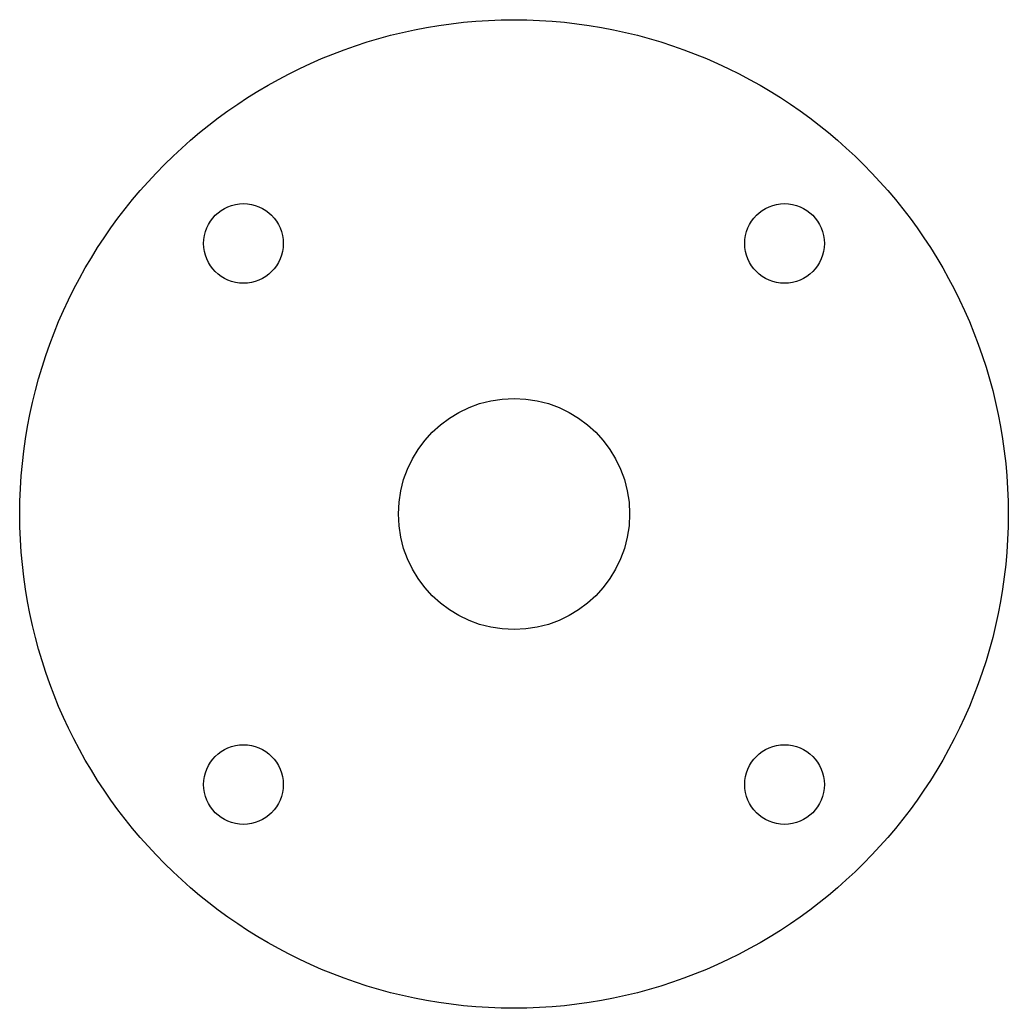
# Model space of a CAD drawing. Extents: x 30 to 154, y 24 to 148.
import ezdxf

# ---------------------------------------------------------------- set-up
doc = ezdxf.new("R2010")
doc.units = 0
doc.layers.get('0').update_dxf_attribs({"linetype": 'CONTINUOUS'})

msp = doc.modelspace()

# ---------------------------------------------------------------- linework, layer by layer
for centre, radius in [((92.01, 85.88), 62), ((58.07, 119.82), 5), ((125.95, 119.82), 5), ((92.01, 85.88), 14.5), ((58.07, 51.94), 5), ((125.95, 51.94), 5)]:
    msp.add_circle(centre, radius)

doc.saveas('drawing.dxf')
